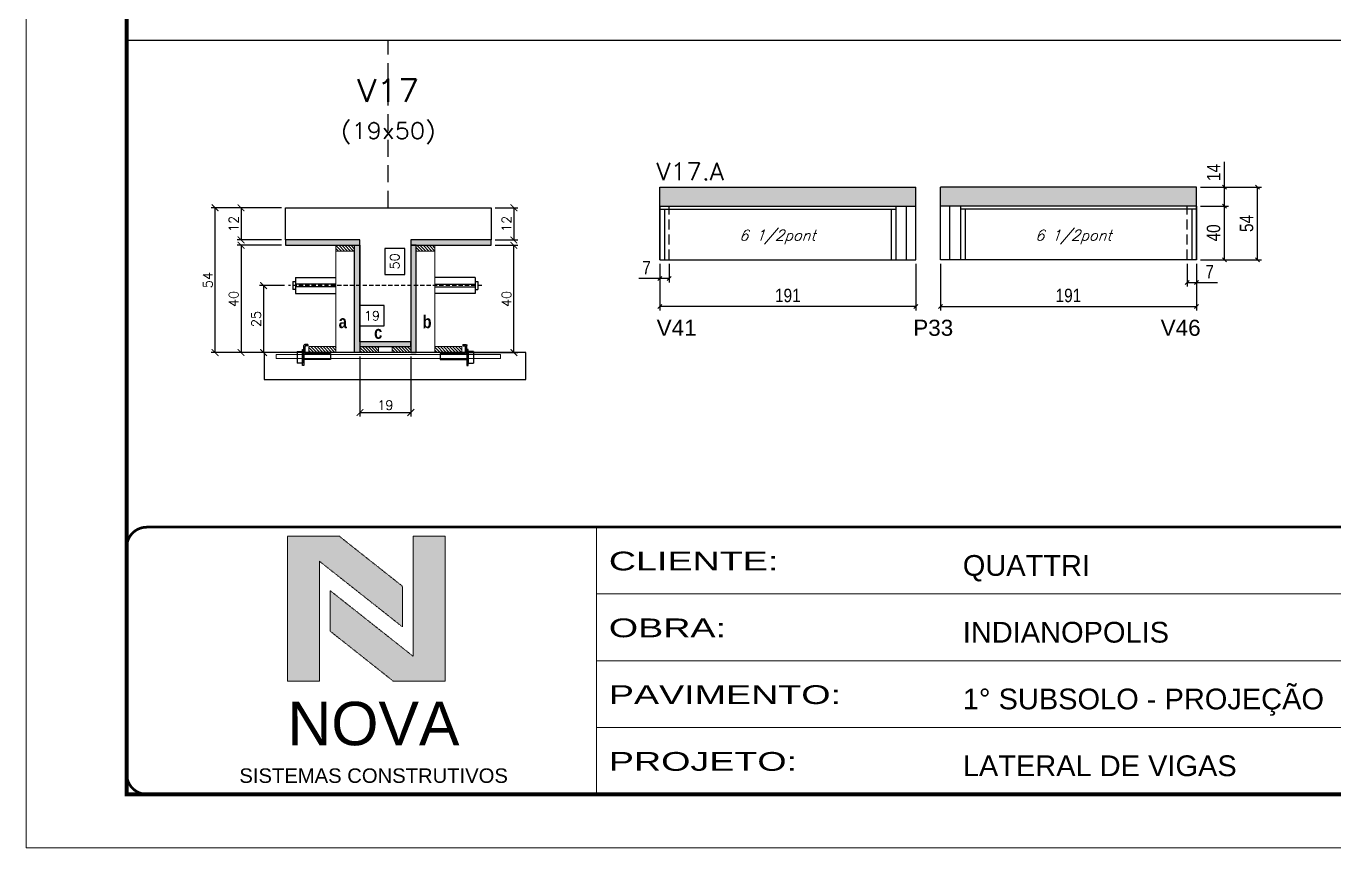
# Model space of a CAD drawing. Header units: millimetres. Extents: x 2921 to 9246, y 316 to 11751.
# Drawn here: x 2921 to 3897, y 4910 to 5523 of the extents above; entities that cross this region are included whole.
import ezdxf
from ezdxf.enums import TextEntityAlignment as Align

# ---------------------------------------------------------------- set-up
doc = ezdxf.new("R2010")
doc.units = ezdxf.units.MM
for name, pattern in [('CONTINUO', [0]), ('DASHED', [0.75, 0.5, -0.25]), ('HIDDEN', [9.525, 6.35, -3.175])]:
    doc.linetypes.add(name, pattern=pattern)
for name, color, linetype in [('1', 3, 'Continuous'), ('5', 5, 'Continuous'), ('8', 8, 'Continuous'), ('barrote', 251, 'Continuous'), ('COTA', 241, 'Continuous'), ('Cota Seção (2x)', 4, 'Continuous'), ('detalhes', 4, 'Continuous'), ('Hachura', 253, 'Continuous'), ('Painéis', 200, 'Continuous'), ('presilha', 1, 'Continuous'), ('SARR_2.2x7', 40, 'Continuous'), ('SARR_3.5x7', 81, 'Continuous'), ('TENSOR', 3, 'Continuous'), ('texto', 7, 'Continuous'), ('Texto de Titulo', 7, 'Continuous'), ('Texto Qtd Sarr', 242, 'Continuous')]:
    doc.layers.add(name, color=color, linetype=linetype)
for name, color, linetype, lineweight in [('CARIMBO-LEGENDA', 75, 'Continuous', 15), ('CONCRETO', 251, 'Continuous', 25), ('Folhas', 255, 'Continuous', 9), ('Madeira', 126, 'Continuous', 18), ('SARRAFO DE PRESSAO', 251, 'DASHED', 9), ('SCO-___-LAJ', 2, 'Continuous', 0), ('Texto Seção', 7, 'Continuous', 15)]:
    doc.layers.add(name, color=color, linetype=linetype, lineweight=lineweight)
doc.styles.add('arial', font='arial.ttf')
doc.styles.add('COTA TECNICA', font='techl___.ttf', dxfattribs={"height": 10})
doc.styles.add('REGUA-120', font='ROMANS.shx', dxfattribs={"height": 15})
doc.styles.add('Romans', font='romans.shx')
doc.styles.get("Standard").update_dxf_attribs({"font": 'arial.ttf'})
doc.styles.add('TECNICA', font='techb___.ttf', dxfattribs={"height": 10})
doc.styles.add('Tecnologia', font='')
doc.styles.get('Tecnologia').set_extended_font_data('Forgotten Futurist')
doc.dimstyles.new('Cota Seção (2x)', dxfattribs={"dimtxt": 7, "dimasz": 5, "dimexe": 3, "dimexo": 3, "dimgap": 2, "dimtad": 3, "dimdec": 1, "dimlfac": 0.5, "dimzin": 12, "dimdsep": 46, "dimtxsty": 'Romans', "dimblk": 'ARCHTICK', "dimcen": 0, "dimclrd": 4, "dimclre": 4, "dimclrt": 1, "dimadec": 1, "dimazin": 3, "dimtfac": 1, "dimtdec": 1, "dimtmove": 0, "dimatfit": 3, "dimldrblk": 'OBLIQUE', "dimfxl": 1, "dimtolj": 1, "dimtzin": 12, "dimarcsym": 0})
doc.dimstyles.new('Cota Seção interna', dxfattribs={"dimtxt": 7, "dimasz": 6, "dimexe": 0.18, "dimexo": 2, "dimgap": -4, "dimtad": 3, "dimdec": 1, "dimlfac": 0.5, "dimzin": 12, "dimdsep": 46, "dimtxsty": 'Romans', "dimblk": 'ARCHTICK', "dimcen": 0.09, "dimse1": 1, "dimse2": 1, "dimsd1": 1, "dimsd2": 1, "dimclrd": 180, "dimclre": 5, "dimclrt": 1, "dimadec": 0, "dimazin": 3, "dimtfac": 1, "dimtdec": 1, "dimtofl": 0, "dimtmove": 0, "dimatfit": 3, "dimldrblk": 'ARCHTICK', "dimfxl": 1, "dimtolj": 1, "dimtzin": 0, "dimarcsym": 0})
doc.dimstyles.new('PAINEL', dxfattribs={"dimtxt": 10, "dimasz": 3, "dimexe": 3, "dimexo": 3, "dimgap": 3, "dimtad": 1, "dimdec": 1, "dimzin": 12, "dimdsep": 46, "dimtxsty": 'COTA TECNICA', "dimblk1": 'OBLIQUE', "dimblk2": 'OBLIQUE', "dimsah": 1, "dimcen": 0.9, "dimclrd": 4, "dimclre": 4, "dimclrt": 240, "dimadec": 1, "dimazin": 3, "dimtfac": 1, "dimtdec": 1, "dimtmove": 0, "dimatfit": 3, "dimfxl": 1, "dimtolj": 1, "dimtzin": 12, "dimarcsym": 0})
pattern_1 = [(50, (1707.0917, -11152.8307), (5.4655401, -0.4781726), [0.5715, -6.2865]), (355, (1707.0917, -11152.8307), (-1.0573026, 5.7317054), [0.4572, -5.0292175]), (100.451445, (1707.547, -11152.8705), (4.4082374, 5.2535326), [0.4857003, -5.3427073]), (46.1842, (1707.092, -11151.3067), (8.1323712, -1.2612698), [0.85725, -9.42975]), (96.63556, (1707.769, -11151.412), (7.122124, 7.4227837), [0.7285507, -8.0140682]), (351.18415, (1707.092, -11151.307), (7.122124, 7.4227837), [0.685799, -7.543792]), (21, (1707.8537, -11151.6877), (4.5484317, -3.067956), [0.5715, -6.2865]), (326, (1707.8537, -11151.6877), (1.8540609, 5.525639), [0.4572, -5.0292]), (71.451445, (1708.2327, -11151.9433), (6.4024926, 2.457683), [0.4857003, -5.3426981]), (37.5, (1707.0917, -11152.8307), (0.0926581, 2.53665117), [0, -4.96824, 0, -5.1054, 0, -5.04825]), (7.5, (1707.0917, -11152.8307), (2.00458988, 3.00541724), [0, -2.91084, 0, -4.85394, 0, -1.92405]), (327.5, (1705.3924, -11152.8307), (4.06771786, -0.17186232), [0, -1.905, 0, -5.9436, 0, -7.8867]), (317.5, (1704.6304, -11152.8307), (4.44387544, 0.7627947), [0, -2.4765, 0, -3.94716, 0, -5.6007])]
pattern_2 = [(315, (26126.7079, -2949.9232), (1.12253202, 1.12253202), [])]

# ---------------------------------------------------------------- blocks, each defined once
blk = doc.blocks.new('A$C64660E27')
at = {"layer": 'COTA', "true_color": 0x1a1a1a}
h = blk.add_hatch(color=250, dxfattribs=at)
h.dxf.hatch_style = 1
h.paths.add_polyline_path([(185.4, -11.6), (142.4, -11.6), (142.4, -131.6), (168.8, -131.6), (168.8, -32.2), (237.7, -86.7), (237.7, -53)])
at = {"layer": 'COTA'}
h = blk.add_hatch(color=20, dxfattribs=at)
h.dxf.hatch_style = 1
h.paths.add_polyline_path([(273, -11.4), (246.6, -11.4), (246.6, -111.1), (177.7, -56.6), (177.7, -90.2), (230, -131.6), (273, -131.6)])
for p, q in [((142.4, -131.6), (142.4, -11.6)), ((142.4, -11.6), (185.4, -11.6)), ((185.4, -11.6), (237.7, -53)), ((273, -11.4), (246.6, -11.4)), ((246.6, -111.1), (246.6, -11.4)), ((273, -11.4), (273, -131.6)), ((168.8, -32.2), (237.7, -86.7)), ((168.8, -131.6), (168.8, -32.2)), ((237.7, -86.7), (237.7, -53)), ((246.6, -111.1), (177.7, -56.6)), ((177.7, -90.2), (177.7, -56.6)), ((230, -131.6), (177.7, -90.2)), ((142.4, -131.6), (168.8, -131.6)), ((273, -131.6), (230, -131.6))]:
    blk.add_line(p, q)
at = {"layer": 'CARIMBO-LEGENDA', "color": 7, "linetype": 'Continuous', "ltscale": 100, "style": 'arial'}
blk.add_text('NOVA', height=36, dxfattribs=at).set_placement((142.4, -184.8))
at = {"layer": 'CARIMBO-LEGENDA', "color": 7, "linetype": 'Continuous', "style": 'arial'}
blk.add_text('SISTEMAS CONSTRUTIVOS', height=12, dxfattribs=at).set_placement((102.5, -216))
blk = doc.blocks.new('9999999999')
at = {"color": 30, "linetype": 'CONTINUO'}
for p, q in [((98564.56, 34230.21), (98564.56, 34429.45)), ((98564.56, 34379.64), (99583.98, 34379.64)), ((98564.56, 34329.83), (99487.98, 34329.83)), ((98564.56, 34280.02), (99487.98, 34280.02))]:
    blk.add_line(p, q, dxfattribs=at)
at = {"color": 30, "linetype": 'CONTINUO', "const_width": 2}
blk.add_lwpolyline([(99583.98, 34230.21), (99583.98, 34414.45, 0.414214), (99568.98, 34429.45), (98228.98, 34429.45, 0.414214), (98213.98, 34414.45), (98213.98, 34245.21, 0.414214), (98228.98, 34230.21), (99583.98, 34230.21)], format="xyb", dxfattribs=at)
at = {"layer": 'Folhas'}
blk.add_lwpolyline([(98138.98, 34190.21), (99623.98, 34190.21), (99623.98, 35240.21), (98138.98, 35240.21)], close=True, dxfattribs=at)
at = {"layer": 'Folhas', "color": 30, "const_width": 3}
blk.add_lwpolyline([(98213.98, 34230.21), (99583.98, 34230.21), (99583.98, 35200.21), (98213.98, 35200.21)], close=True, dxfattribs=at)
at = {"xscale": 0.9, "yscale": 0.9, "zscale": 0.9}
blk.add_blockref('A$C64660E27', (98205.77, 34433.07), dxfattribs=at)
at = {"color": 7, "linetype": 'Continuous', "ltscale": 5, "style": 'arial'}
for s, height, p in [('QUATTRI', 15.483, (98837.68, 34393.13)), ('INDIANOPOLIS', 15.4829, (98837.68, 34343.32)), ('1° SUBSOLO - PROJEÇÃO', 15.4829, (98837.68, 34293.51)), ('LATERAL DE VIGAS', 15.4829, (98837.68, 34243.7))]:
    blk.add_text(s, height=height, dxfattribs=at).set_placement(p)
at = {"layer": 'Folhas', "color": 7, "style": 'Tecnologia', "width": 1.5}
for s, p in [('CLIENTE:', (98573.65, 34397.17)), ('OBRA:', (98573.65, 34347.31)), ('PAVIMENTO:', (98573.65, 34297.5)), ('PROJETO:', (98573.65, 34247.69))]:
    blk.add_text(s, height=14, dxfattribs=at).set_placement(p)
blk = doc.blocks.new('_Oblique')
at = {"layer": '1', "color": 0, "lineweight": -2}
blk.add_line((-0.5, -0.5), (0.5, 0.5), dxfattribs=at)
blk = doc.blocks.new('*D138')
at = {"layer": 'Defpoints', "color": 0, "transparency": 16777216}
for p in [(3393.81, 5349), (3584.81, 5349), (3393.81, 5314.18)]:
    blk.add_point(p, dxfattribs=at)
at = {"layer": 'Painéis', "color": 4, "lineweight": -2, "transparency": 16777216}
for p, q in [((3393.81, 5346), (3393.81, 5311.18)), ((3584.81, 5346), (3584.81, 5311.18)), ((3584.81, 5314.18), (3393.81, 5314.18))]:
    blk.add_line(p, q, dxfattribs=at)
at = {"layer": 'Painéis', "color": 4, "lineweight": -2, "transparency": 16777216, "xscale": 3, "yscale": 3, "zscale": 3, "rotation": 180}
blk.add_blockref('_Oblique', (3393.81, 5314.18), dxfattribs=at)
at = {"layer": 'Painéis', "color": 4, "lineweight": -2, "transparency": 16777216, "xscale": 3, "yscale": 3, "zscale": 3}
blk.add_blockref('_Oblique', (3584.81, 5314.18), dxfattribs=at)
at = {"layer": 'Painéis', "color": 240, "lineweight": 5, "transparency": 16777216, "insert": (3489.31, 5322.26), "char_height": 10, "attachment_point": 5, "style": 'COTA TECNICA'}
blk.add_mtext('\\A1;191', dxfattribs=at)
blk = doc.blocks.new('*D139')
at = {"layer": 'COTA', "color": 4, "lineweight": -2, "transparency": 16777216}
for p, q in [((3393.81, 5346), (3393.81, 5331.99)), ((3400.81, 5346), (3400.81, 5331.99)), ((3393.81, 5334.99), (3378.07, 5334.99)), ((3400.81, 5334.99), (3393.81, 5334.99))]:
    blk.add_line(p, q, dxfattribs=at)
at = {"layer": 'Defpoints', "color": 0, "transparency": 16777216}
for p in [(3393.81, 5349), (3400.81, 5349), (3400.81, 5334.99)]:
    blk.add_point(p, dxfattribs=at)
at = {"layer": 'COTA', "color": 4, "lineweight": -2, "transparency": 16777216, "xscale": 3, "yscale": 3, "zscale": 3, "rotation": 180}
blk.add_blockref('_Oblique', (3393.81, 5334.99), dxfattribs=at)
at = {"layer": 'COTA', "color": 4, "lineweight": -2, "transparency": 16777216, "xscale": 3, "yscale": 3, "zscale": 3}
blk.add_blockref('_Oblique', (3400.81, 5334.99), dxfattribs=at)
at = {"layer": 'COTA', "color": 240, "transparency": 16777216, "insert": (3383.94, 5343.07), "char_height": 10, "attachment_point": 5, "style": 'COTA TECNICA'}
blk.add_mtext('\\A1;7', dxfattribs=at)
blk = doc.blocks.new('*D140')
at = {"layer": 'Defpoints', "color": 0, "transparency": 16777216}
for p in [(3603.12, 5349), (3794.12, 5349), (3794.12, 5314.18)]:
    blk.add_point(p, dxfattribs=at)
at = {"layer": 'Painéis', "color": 4, "lineweight": -2, "transparency": 16777216}
for p, q in [((3603.12, 5346), (3603.12, 5311.18)), ((3794.12, 5346), (3794.12, 5311.18)), ((3603.12, 5314.18), (3794.12, 5314.18))]:
    blk.add_line(p, q, dxfattribs=at)
at = {"layer": 'Painéis', "color": 4, "lineweight": -2, "transparency": 16777216, "xscale": 3, "yscale": 3, "zscale": 3, "rotation": 180}
blk.add_blockref('_Oblique', (3603.12, 5314.18), dxfattribs=at)
at = {"layer": 'Painéis', "color": 4, "lineweight": -2, "transparency": 16777216, "xscale": 3, "yscale": 3, "zscale": 3}
blk.add_blockref('_Oblique', (3794.12, 5314.18), dxfattribs=at)
at = {"layer": 'Painéis', "color": 240, "lineweight": 5, "transparency": 16777216, "insert": (3698.62, 5322.26), "char_height": 10, "attachment_point": 5, "style": 'COTA TECNICA'}
blk.add_mtext('\\A1;191', dxfattribs=at)
blk = doc.blocks.new('*D141')
at = {"layer": 'COTA', "color": 4, "lineweight": -2, "transparency": 16777216}
for p, q in [((3787.12, 5346), (3787.12, 5328.99)), ((3794.12, 5346), (3794.12, 5328.99)), ((3787.12, 5331.99), (3794.12, 5331.99)), ((3794.12, 5331.99), (3809.86, 5331.99))]:
    blk.add_line(p, q, dxfattribs=at)
at = {"layer": 'Defpoints', "color": 0, "transparency": 16777216}
for p in [(3787.12, 5349), (3794.12, 5349), (3787.12, 5331.99)]:
    blk.add_point(p, dxfattribs=at)
at = {"layer": 'COTA', "color": 4, "lineweight": -2, "transparency": 16777216, "xscale": 3, "yscale": 3, "zscale": 3, "rotation": 180}
blk.add_blockref('_Oblique', (3787.12, 5331.99), dxfattribs=at)
at = {"layer": 'COTA', "color": 4, "lineweight": -2, "transparency": 16777216, "xscale": 3, "yscale": 3, "zscale": 3}
blk.add_blockref('_Oblique', (3794.12, 5331.99), dxfattribs=at)
at = {"layer": 'COTA', "color": 240, "transparency": 16777216, "insert": (3803.99, 5340.07), "char_height": 10, "attachment_point": 5, "style": 'COTA TECNICA'}
blk.add_mtext('\\A1;7', dxfattribs=at)
blk = doc.blocks.new('*D904')
at = {"layer": 'Defpoints', "color": 0, "transparency": 16777216}
for p in [(3794.12, 5403), (3839.64, 5403), (3794.12, 5349)]:
    blk.add_point(p, dxfattribs=at)
at = {"layer": 'Painéis', "color": 4, "lineweight": -2, "transparency": 16777216}
for p, q in [((3797.12, 5403), (3842.64, 5403)), ((3839.64, 5349), (3839.64, 5403)), ((3797.12, 5349), (3842.64, 5349))]:
    blk.add_line(p, q, dxfattribs=at)
at = {"layer": 'Painéis', "color": 4, "lineweight": -2, "transparency": 16777216, "xscale": 3, "yscale": 3, "zscale": 3}
for p, rotation in [((3839.64, 5403), 90), ((3839.64, 5349), 270)]:
    blk.add_blockref('_Oblique', p, dxfattribs=dict(at, rotation=rotation))
at = {"layer": 'Painéis', "color": 240, "lineweight": 5, "transparency": 16777216, "insert": (3831.53, 5376), "char_height": 10, "attachment_point": 5, "rotation": 90, "style": 'COTA TECNICA'}
blk.add_mtext('\\A1;54', dxfattribs=at)
blk = doc.blocks.new('*D905')
at = {"layer": 'Defpoints', "color": 0, "transparency": 16777216}
for p in [(3794.12, 5389), (3815.02, 5389), (3794.12, 5349)]:
    blk.add_point(p, dxfattribs=at)
at = {"layer": 'Painéis', "color": 4, "lineweight": -2, "transparency": 16777216}
for p, q in [((3797.12, 5389), (3818.02, 5389)), ((3815.02, 5349), (3815.02, 5389)), ((3797.12, 5349), (3818.02, 5349))]:
    blk.add_line(p, q, dxfattribs=at)
at = {"layer": 'Painéis', "color": 4, "lineweight": -2, "transparency": 16777216, "xscale": 3, "yscale": 3, "zscale": 3}
for p, rotation in [((3815.02, 5389), 90), ((3815.02, 5349), 270)]:
    blk.add_blockref('_Oblique', p, dxfattribs=dict(at, rotation=rotation))
at = {"layer": 'Painéis', "color": 240, "lineweight": 5, "transparency": 16777216, "insert": (3806.92, 5369), "char_height": 10, "attachment_point": 5, "rotation": 90, "style": 'COTA TECNICA'}
blk.add_mtext('\\A1;40', dxfattribs=at)
blk = doc.blocks.new('*D906')
at = {"layer": 'Defpoints', "color": 0, "transparency": 16777216}
for p in [(3794.12, 5403), (3815.02, 5403), (3794.12, 5389)]:
    blk.add_point(p, dxfattribs=at)
at = {"layer": 'Painéis', "color": 4, "lineweight": -2, "transparency": 16777216}
for p, q in [((3815.02, 5403), (3815.02, 5422.11)), ((3797.12, 5403), (3818.02, 5403)), ((3815.02, 5389), (3815.02, 5403)), ((3797.12, 5389), (3818.02, 5389))]:
    blk.add_line(p, q, dxfattribs=at)
at = {"layer": 'Painéis', "color": 4, "lineweight": -2, "transparency": 16777216, "xscale": 3, "yscale": 3, "zscale": 3}
for p, rotation in [((3815.02, 5403), 90), ((3815.02, 5389), 270)]:
    blk.add_blockref('_Oblique', p, dxfattribs=dict(at, rotation=rotation))
at = {"layer": 'Painéis', "color": 240, "lineweight": 5, "transparency": 16777216, "insert": (3806.95, 5414.06), "char_height": 10, "attachment_point": 5, "rotation": 90, "style": 'COTA TECNICA'}
blk.add_mtext('\\A1;14', dxfattribs=at)
blk = doc.blocks.new('titulo1')
at = {"layer": 'Defpoints', "color": 252, "linetype": 'HIDDEN', "ltscale": 2}
blk.add_line((0, 0), (0, 125), dxfattribs=at)
at = {"layer": 'Defpoints', "style": 'Romans', "oblique": 15}
blk.add_attdef('FOLHA', text='', height=10, dxfattribs=at).set_placement((0, 15.58), align=Align.MIDDLE_CENTER)
at = {"layer": 'Texto Qtd Sarr', "color": 3, "style": 'Romans', "oblique": 15}
for tag, height, p in [('TITULO', 17, (0, 71.45)), ('SEÇÃO', 12, (0, 41.55))]:
    blk.add_attdef(tag, text='', height=height, dxfattribs=at).set_placement(p, align=Align.MIDDLE_CENTER)
blk = doc.blocks.new('_ArchTick')
at = {"color": 0, "linetype": 'ByBlock', "const_width": 0.15}
blk.add_lwpolyline([(-0.5, -0.5), (0.5, 0.5)], dxfattribs=at)
blk = doc.blocks.new('*D142')
at = {"layer": 'COTA', "color": 4, "lineweight": -2, "transparency": 16777216}
for p, q in [((3271.09, 5387.72), (3287.96, 5387.72)), ((3284.96, 5387.72), (3284.96, 5363.72)), ((3271.09, 5363.72), (3287.96, 5363.72))]:
    blk.add_line(p, q, dxfattribs=at)
at = {"layer": 'Defpoints', "color": 0, "transparency": 16777216}
for p in [(3268.09, 5387.72), (3268.09, 5363.72), (3284.96, 5363.72)]:
    blk.add_point(p, dxfattribs=at)
at = {"layer": 'COTA', "color": 4, "lineweight": -2, "transparency": 16777216, "xscale": 5, "yscale": 5, "zscale": 5}
for p, rotation in [((3284.96, 5387.72), 90), ((3284.96, 5363.72), 270)]:
    blk.add_blockref('_ArchTick', p, dxfattribs=dict(at, rotation=rotation))
at = {"layer": 'COTA', "color": 1, "transparency": 16777216, "insert": (3279.46, 5375.72), "char_height": 7, "attachment_point": 5, "rotation": 90, "style": 'Romans'}
blk.add_mtext('\\A1;12', dxfattribs=at)
blk = doc.blocks.new('*D143')
at = {"layer": 'COTA', "color": 4, "lineweight": -2, "transparency": 16777216}
for p, q in [((3111.49, 5387.72), (3059.11, 5387.72)), ((3062.11, 5279.72), (3062.11, 5387.72)), ((3133.49, 5279.72), (3059.11, 5279.72))]:
    blk.add_line(p, q, dxfattribs=at)
at = {"layer": 'Defpoints', "color": 0, "transparency": 16777216}
for p in [(3062.11, 5387.72), (3114.49, 5387.72), (3136.49, 5279.72)]:
    blk.add_point(p, dxfattribs=at)
at = {"layer": 'COTA', "color": 4, "lineweight": -2, "transparency": 16777216, "xscale": 5, "yscale": 5, "zscale": 5}
for p, rotation in [((3062.11, 5387.72), 90), ((3062.11, 5279.72), 270)]:
    blk.add_blockref('_ArchTick', p, dxfattribs=dict(at, rotation=rotation))
at = {"layer": 'COTA', "color": 1, "transparency": 16777216, "insert": (3056.61, 5333.72), "char_height": 7, "attachment_point": 5, "rotation": 90, "style": 'Romans'}
blk.add_mtext('\\A1;54', dxfattribs=at)
blk = doc.blocks.new('*D144')
at = {"layer": 'COTA', "color": 4, "lineweight": -2, "transparency": 16777216}
for p, q in [((3271.09, 5359.72), (3287.96, 5359.72)), ((3284.96, 5279.72), (3284.96, 5359.72)), ((3244.69, 5279.72), (3287.96, 5279.72))]:
    blk.add_line(p, q, dxfattribs=at)
at = {"layer": 'Defpoints', "color": 0, "transparency": 16777216}
for p in [(3268.09, 5359.72), (3284.96, 5359.72), (3241.69, 5279.72)]:
    blk.add_point(p, dxfattribs=at)
at = {"layer": 'COTA', "color": 4, "lineweight": -2, "transparency": 16777216, "xscale": 5, "yscale": 5, "zscale": 5}
for p, rotation in [((3284.96, 5359.72), 90), ((3284.96, 5279.72), 270)]:
    blk.add_blockref('_ArchTick', p, dxfattribs=dict(at, rotation=rotation))
at = {"layer": 'COTA', "color": 1, "transparency": 16777216, "insert": (3279.46, 5319.72), "char_height": 7, "attachment_point": 5, "rotation": 90, "style": 'Romans'}
blk.add_mtext('\\A1;40', dxfattribs=at)
blk = doc.blocks.new('*D145')
at = {"layer": 'Cota Seção (2x)', "color": 180, "lineweight": -2, "transparency": 16777216}
for p, q in [((3203.59, 5357.39), (3188.59, 5357.39)), ((3188.59, 5357.39), (3188.59, 5338.05)), ((3203.59, 5338.05), (3203.59, 5357.39)), ((3188.59, 5338.05), (3203.59, 5338.05))]:
    blk.add_line(p, q, dxfattribs=at)
at = {"layer": 'Defpoints', "color": 0, "transparency": 16777216}
for p in [(3207.59, 5387.72), (3219.09, 5387.72), (3219.09, 5287.72)]:
    blk.add_point(p, dxfattribs=at)
at = {"layer": 'Cota Seção (2x)', "color": 1, "transparency": 16777216, "insert": (3196.09, 5347.72), "char_height": 7, "attachment_point": 5, "rotation": 90, "style": 'Romans'}
blk.add_mtext('\\A1;50', dxfattribs=at)
blk = doc.blocks.new('*D146')
at = {"layer": 'COTA', "color": 4, "lineweight": -2, "transparency": 16777216}
for p, q in [((3111.49, 5387.72), (3078.43, 5387.72)), ((3081.43, 5387.72), (3081.43, 5363.72)), ((3111.49, 5363.72), (3078.43, 5363.72))]:
    blk.add_line(p, q, dxfattribs=at)
at = {"layer": 'Defpoints', "color": 0, "transparency": 16777216}
for p in [(3114.49, 5387.72), (3081.43, 5363.72), (3114.49, 5363.72)]:
    blk.add_point(p, dxfattribs=at)
at = {"layer": 'COTA', "color": 4, "lineweight": -2, "transparency": 16777216, "xscale": 5, "yscale": 5, "zscale": 5}
for p, rotation in [((3081.43, 5387.72), 90), ((3081.43, 5363.72), 270)]:
    blk.add_blockref('_ArchTick', p, dxfattribs=dict(at, rotation=rotation))
at = {"layer": 'COTA', "color": 1, "transparency": 16777216, "insert": (3075.93, 5375.72), "char_height": 7, "attachment_point": 5, "rotation": 90, "style": 'Romans'}
blk.add_mtext('\\A1;12', dxfattribs=at)
blk = doc.blocks.new('*D147')
at = {"layer": 'COTA', "color": 4, "lineweight": -2, "transparency": 16777216}
for p, q in [((3111.49, 5359.72), (3078.43, 5359.72)), ((3081.43, 5359.72), (3081.43, 5279.72)), ((3133.49, 5279.72), (3078.43, 5279.72))]:
    blk.add_line(p, q, dxfattribs=at)
at = {"layer": 'Defpoints', "color": 0, "transparency": 16777216}
for p in [(3114.49, 5359.72), (3081.43, 5279.72), (3136.49, 5279.72)]:
    blk.add_point(p, dxfattribs=at)
at = {"layer": 'COTA', "color": 4, "lineweight": -2, "transparency": 16777216, "xscale": 5, "yscale": 5, "zscale": 5}
for p, rotation in [((3081.43, 5359.72), 90), ((3081.43, 5279.72), 270)]:
    blk.add_blockref('_ArchTick', p, dxfattribs=dict(at, rotation=rotation))
at = {"layer": 'COTA', "color": 1, "transparency": 16777216, "insert": (3075.93, 5319.72), "char_height": 7, "attachment_point": 5, "rotation": 90, "style": 'Romans'}
blk.add_mtext('\\A1;40', dxfattribs=at)
blk = doc.blocks.new('PRESILHA METÁLICA 1')
at = {"layer": 'presilha'}
for p, q in [((6, 15.5), (7.5, 15.5)), ((6, -2.5), (6, 15.5)), ((7.5, 10.6), (7.5, 19.9)), ((7.5, 15.5), (7.5, -2.5)), ((12, 21), (8.6, 21)), ((9, 11.6), (9, 18.9)), ((12, 19.5), (9.6, 19.5)), ((12, 21), (12, 19.5)), ((0, 13), (6, 13)), ((0, 13), (0, 0)), ((6, 0), (0, 0)), ((6, 13), (6, 0)), ((37.5, 4.1), (7.5, 4.1)), ((37.5, 11), (9.6, 11)), ((37.5, 11), (37.5, 4.1)), ((7.5, -2.5), (6, -2.5))]:
    blk.add_line(p, q, dxfattribs=at)
for centre, radius, start, end in [((8.6, 19.9), 1.14, 90, 180), ((9.6, 18.9), 0.57, 90, 180), ((9.6, 11.6), 0.57, 180, 270)]:
    blk.add_arc(centre, radius, start, end, dxfattribs=at)
blk = doc.blocks.new('*D148')
at = {"layer": 'COTA', "color": 4, "lineweight": -2, "transparency": 16777216}
for p, q in [((3170.09, 5276.72), (3170.09, 5231.99)), ((3208.09, 5276.72), (3208.09, 5231.99)), ((3170.09, 5234.99), (3208.09, 5234.99))]:
    blk.add_line(p, q, dxfattribs=at)
at = {"layer": 'Defpoints', "color": 0, "transparency": 16777216}
for p in [(3170.09, 5279.72), (3208.09, 5279.72), (3208.09, 5234.99)]:
    blk.add_point(p, dxfattribs=at)
at = {"layer": 'COTA', "color": 4, "lineweight": -2, "transparency": 16777216, "xscale": 5, "yscale": 5, "zscale": 5, "rotation": 180}
blk.add_blockref('_ArchTick', (3170.09, 5234.99), dxfattribs=at)
at = {"layer": 'COTA', "color": 4, "lineweight": -2, "transparency": 16777216, "xscale": 5, "yscale": 5, "zscale": 5}
blk.add_blockref('_ArchTick', (3208.09, 5234.99), dxfattribs=at)
at = {"layer": 'COTA', "color": 1, "transparency": 16777216, "insert": (3189.09, 5240.49), "char_height": 7, "attachment_point": 5, "style": 'Romans'}
blk.add_mtext('\\A1;19', dxfattribs=at)
blk = doc.blocks.new('*D907')
at = {"layer": 'COTA', "color": 4, "lineweight": -2, "transparency": 16777216}
for p, q in [((3113.78, 5329.69), (3095.23, 5329.69)), ((3098.23, 5329.69), (3098.23, 5279.72)), ((3113.78, 5279.72), (3095.23, 5279.72))]:
    blk.add_line(p, q, dxfattribs=at)
at = {"layer": 'Defpoints', "color": 0, "transparency": 16777216}
for p in [(3116.78, 5329.69), (3098.23, 5279.72), (3116.78, 5279.72)]:
    blk.add_point(p, dxfattribs=at)
at = {"layer": 'COTA', "color": 4, "lineweight": -2, "transparency": 16777216, "xscale": 5, "yscale": 5, "zscale": 5}
for p, rotation in [((3098.23, 5329.69), 90), ((3098.23, 5279.72), 270)]:
    blk.add_blockref('_ArchTick', p, dxfattribs=dict(at, rotation=rotation))
at = {"layer": 'COTA', "color": 1, "transparency": 16777216, "insert": (3092.73, 5304.71), "char_height": 7, "attachment_point": 5, "rotation": 90, "style": 'Romans'}
blk.add_mtext('\\A1;25', dxfattribs=at)
blk = doc.blocks.new('*D149')
at = {"layer": 'Cota Seção (2x)', "color": 180, "lineweight": -2, "transparency": 16777216}
for p, q in [((3188.09, 5314.72), (3170.09, 5314.72)), ((3170.09, 5314.72), (3170.09, 5299.72)), ((3188.09, 5299.72), (3188.09, 5314.72)), ((3170.09, 5299.72), (3188.09, 5299.72))]:
    blk.add_line(p, q, dxfattribs=at)
at = {"layer": 'Defpoints', "color": 0, "transparency": 16777216}
for p in [(3208.09, 5295.72), (3170.09, 5279.72), (3208.09, 5279.72)]:
    blk.add_point(p, dxfattribs=at)
at = {"layer": 'Cota Seção (2x)', "color": 1, "transparency": 16777216, "insert": (3179.09, 5307.22), "char_height": 7, "attachment_point": 5, "style": 'Romans'}
blk.add_mtext('\\A1;19', dxfattribs=at)

msp = doc.modelspace()

# ---------------------------------------------------------------- hatches: boundary and pattern name
at = {"layer": 'COTA', "linetype": 'ByBlock'}
h = msp.add_hatch(dxfattribs=at)
h.set_pattern_fill('AR-CONC', color=256, scale=0.03)
h.set_pattern_definition(pattern_1)
h.paths.add_polyline_path([(3584.81, 5389), (3584.81, 5403), (3393.81, 5403), (3393.81, 5389)])
h = msp.add_hatch(dxfattribs=at)
h.set_pattern_fill('AR-CONC', color=256, scale=0.03)
h.set_pattern_definition(pattern_1)
h.paths.add_polyline_path([(3603.12, 5389), (3603.12, 5403), (3794.12, 5403), (3794.12, 5389)])
at = {"layer": 'Hachura'}
h = msp.add_hatch(color=256, dxfattribs=at)
h.dxf.hatch_style = 1
h.paths.add_polyline_path([(3170.09, 5359.72), (3170.09, 5363.72), (3114.49, 5363.72), (3114.49, 5359.72)])
h = msp.add_hatch(dxfattribs=at)
h.set_pattern_fill('ANSI31', color=256, scale=0.5, angle=270, style=0)
h.set_pattern_definition([(315, (26126.7079, -2947.9232), (1.12253202, 1.12253202), [])])
h.paths.add_polyline_path([(3166.09, 5355.32), (3166.09, 5359.72), (3152.09, 5359.72), (3152.09, 5355.32)])
h = msp.add_hatch(color=256, dxfattribs=at)
h.dxf.hatch_style = 1
h.paths.add_polyline_path([(3170.09, 5363.72), (3166.09, 5363.72), (3166.09, 5279.72), (3170.09, 5279.72)])
h = msp.add_hatch(color=256, dxfattribs=at)
h.dxf.hatch_style = 1
h.paths.add_polyline_path([(3212.09, 5363.72), (3208.09, 5363.72), (3208.09, 5279.72), (3212.09, 5279.72)])
h = msp.add_hatch(color=256, dxfattribs=at)
h.dxf.hatch_style = 1
h.paths.add_polyline_path([(3268.09, 5359.72), (3268.09, 5363.72), (3208.09, 5363.72), (3208.09, 5359.72)])
h = msp.add_hatch(dxfattribs=at)
h.set_pattern_fill('ANSI31', color=256, scale=0.5, angle=270, style=0)
h.set_pattern_definition([(315, (26126.7079, -2947.9232), (1.12253202, 1.12253202), [])])
h.paths.add_polyline_path([(3212.09, 5355.32), (3212.09, 5359.72), (3226.09, 5359.72), (3226.09, 5355.32)])
h = msp.add_hatch(color=256, dxfattribs=at)
h.dxf.hatch_style = 1
h.paths.add_polyline_path([(3208.09, 5284.12), (3208.09, 5287.72), (3170.09, 5287.72), (3170.09, 5284.12)])
h = msp.add_hatch(dxfattribs=at)
h.set_pattern_fill('ANSI31', color=256, scale=0.5, angle=270, style=0)
h.set_pattern_definition([(315, (26126.7079, -2949.9232), (1.12253202, 1.12253202), [])])
h.paths.add_polyline_path([(3132.09, 5279.72), (3132.09, 5284.12), (3152.09, 5284.12), (3152.09, 5279.72)])
h = msp.add_hatch(dxfattribs=at)
h.set_pattern_fill('ANSI31', color=256, scale=0.5, angle=270, style=0)
h.set_pattern_definition(pattern_2)
h.paths.add_polyline_path([(3170.09, 5279.72), (3170.09, 5284.12), (3184.09, 5284.12), (3184.09, 5279.72)])
h = msp.add_hatch(dxfattribs=at)
h.set_pattern_fill('ANSI31', color=256, scale=0.5, angle=270, style=0)
h.set_pattern_definition(pattern_2)
h.paths.add_polyline_path([(3208.09, 5279.72), (3208.09, 5284.12), (3194.09, 5284.12), (3194.09, 5279.72)])
h = msp.add_hatch(dxfattribs=at)
h.set_pattern_fill('ANSI31', color=256, scale=0.5, angle=270, style=0)
h.set_pattern_definition(pattern_2)
h.paths.add_polyline_path([(3246.09, 5279.72), (3246.09, 5284.12), (3226.09, 5284.12), (3226.09, 5279.72)])

# ---------------------------------------------------------------- linework, layer by layer
at = {"ltscale": 3}
for p, q in [((3120.09, 5332.69), (3120.09, 5326.69)), ((3120.09, 5332.69), (3122.09, 5332.69)), ((3122.09, 5326.69), (3120.09, 5326.69)), ((3122.09, 5335.69), (3122.09, 5323.69)), ((3122.09, 5335.69), (3152.09, 5335.69)), ((3152.09, 5330.69), (3122.09, 5330.69)), ((3152.09, 5328.69), (3122.09, 5328.69)), ((3256.09, 5335.69), (3226.09, 5335.69)), ((3226.09, 5330.69), (3256.09, 5330.69)), ((3226.09, 5328.69), (3256.09, 5328.69)), ((3256.09, 5335.69), (3256.09, 5323.69)), ((3256.09, 5332.69), (3258.09, 5332.69)), ((3256.09, 5326.69), (3258.09, 5326.69)), ((3258.09, 5332.69), (3258.09, 5326.69)), ((3122.09, 5323.69), (3152.09, 5323.69)), ((3256.09, 5323.69), (3226.09, 5323.69))]:
    msp.add_line(p, q, dxfattribs=at)
at = {"layer": '8', "linetype": 'ByBlock'}
msp.add_line((2996.13, 5512.72), (4366.13, 5512.72), dxfattribs=at)
at = {"layer": 'barrote'}
msp.add_lwpolyline([(3098.63, 5259.72), (3293.82, 5259.72), (3293.82, 5279.72), (3098.63, 5279.72)], close=True, dxfattribs=at)
at = {"layer": 'CONCRETO'}
msp.add_lwpolyline([(3114.49, 5363.72), (3114.49, 5387.72), (3268.09, 5387.72), (3268.09, 5363.72), (3208.09, 5363.72), (3208.09, 5287.72), (3170.09, 5287.72), (3170.09, 5363.72)], close=True, dxfattribs=at)
at = {"layer": 'COTA', "linetype": 'ByBlock'}
for p, q in [((3393.81, 5403), (3584.81, 5403)), ((3393.81, 5389), (3393.81, 5403)), ((3584.81, 5389), (3584.81, 5403)), ((3794.12, 5403), (3603.12, 5403)), ((3603.12, 5389), (3603.12, 5403)), ((3794.12, 5389), (3794.12, 5403))]:
    msp.add_line(p, q, dxfattribs=at)
at = {"layer": 'Madeira'}
for points in [[(3166.09, 5355.32), (3166.09, 5359.72), (3152.09, 5359.72), (3152.09, 5355.32)], [(3166.09, 5359.72), (3152.09, 5359.72), (3152.09, 5279.72), (3166.09, 5279.72)], [(3212.09, 5355.32), (3212.09, 5359.72), (3226.09, 5359.72), (3226.09, 5355.32)], [(3212.09, 5359.72), (3226.09, 5359.72), (3226.09, 5279.72), (3212.09, 5279.72)], [(3132.09, 5279.72), (3132.09, 5284.12), (3152.09, 5284.12), (3152.09, 5279.72)], [(3170.09, 5279.72), (3170.09, 5284.12), (3184.09, 5284.12), (3184.09, 5279.72)], [(3208.09, 5279.72), (3208.09, 5284.12), (3194.09, 5284.12), (3194.09, 5279.72)], [(3246.09, 5279.72), (3246.09, 5284.12), (3226.09, 5284.12), (3226.09, 5279.72)]]:
    msp.add_lwpolyline(points, close=True, dxfattribs=at)
at = {"layer": 'Painéis', "linetype": 'ByBlock'}
for p, q in [((3393.81, 5389), (3584.81, 5389)), ((3393.81, 5349), (3393.81, 5389)), ((3794.12, 5389), (3603.12, 5389)), ((3794.12, 5349), (3794.12, 5389)), ((3393.81, 5349), (3584.81, 5349)), ((3794.12, 5349), (3603.12, 5349))]:
    msp.add_line(p, q, dxfattribs=at)
at = {"layer": 'Painéis'}
for p, q in [((3584.81, 5349), (3584.81, 5389)), ((3603.12, 5349), (3603.12, 5389))]:
    msp.add_line(p, q, dxfattribs=at)
for points in [[(3170.09, 5359.72), (3170.09, 5363.72), (3114.49, 5363.72), (3114.49, 5359.72)], [(3166.09, 5359.72), (3170.09, 5359.72), (3170.09, 5279.72), (3166.09, 5279.72)], [(3268.09, 5359.72), (3268.09, 5363.72), (3208.09, 5363.72), (3208.09, 5359.72)], [(3212.09, 5359.72), (3208.09, 5359.72), (3208.09, 5279.72), (3212.09, 5279.72)], [(3208.09, 5284.12), (3208.09, 5287.72), (3170.09, 5287.72), (3170.09, 5284.12)]]:
    msp.add_lwpolyline(points, close=True, dxfattribs=at)
at = {"layer": 'SARR_2.2x7', "linetype": 'Continuous'}
for p, q in [((3393.81, 5386.8), (3569.81, 5386.8)), ((3577.81, 5349), (3577.81, 5389)), ((3610.12, 5349), (3610.12, 5389)), ((3794.12, 5386.8), (3618.12, 5386.8))]:
    msp.add_line(p, q, dxfattribs=at)
at = {"layer": 'SARR_2.2x7', "linetype": 'DASHED', "ltscale": 15}
for p, q in [((3400.81, 5349), (3400.81, 5389)), ((3787.12, 5349), (3787.12, 5389))]:
    msp.add_line(p, q, dxfattribs=at)
at = {"layer": 'SARR_3.5x7'}
for p, q in [((3393.81, 5389), (3393.81, 5349)), ((3397.31, 5386.8), (3397.31, 5349)), ((3566.31, 5386.8), (3566.31, 5349)), ((3569.81, 5389), (3569.81, 5349)), ((3618.12, 5389), (3618.12, 5349)), ((3621.62, 5386.8), (3621.62, 5349)), ((3790.62, 5386.8), (3790.62, 5349)), ((3794.12, 5389), (3794.12, 5349)), ((3393.81, 5349), (3397.31, 5349)), ((3794.12, 5349), (3790.62, 5349))]:
    msp.add_line(p, q, dxfattribs=at)
at = {"layer": 'SCO-___-LAJ', "color": 1}
msp.add_lwpolyline([(3107.63, 5278.39), (3274.94, 5278.39), (3274.94, 5275.19), (3107.63, 5275.19)], close=True, dxfattribs=at)
at = {"layer": 'TENSOR', "linetype": 'HIDDEN', "ltscale": 0.5}
msp.add_line((3261.09, 5329.69), (3116.78, 5329.69), dxfattribs=at)

# ---------------------------------------------------------------- block references
at = {"layer": 'presilha', "yscale": 0.6666666666666666, "zscale": 0.6666666666666666}
for p, xscale in [((3123.22, 5271.75), 0.6666666666666666), ((3254.96, 5271.75), -0.6666666666666666)]:
    msp.add_blockref('PRESILHA METÁLICA 1', p, dxfattribs=dict(at, xscale=xscale))
at = {"layer": 'SARRAFO DE PRESSAO', "color": 6, "linetype": 'ByBlock'}
msp.add_blockref('9999999999', (-95217.85, -29279.98), dxfattribs=at)
at = {"layer": 'Texto Seção'}
ref = msp.add_blockref('titulo1', (3191.29, 5387.72), dxfattribs=at)
ref.add_attrib('TITULO', 'V17', dxfattribs={"layer": 'Texto de Titulo', "color": 7, "height": 17, "style": 'Romans', "width": 1.1}).set_placement((3191.29, 5475.22), align=Align.MIDDLE_CENTER)
ref.add_attrib('SEÇÃO', '(19x50)', dxfattribs={"layer": 'Texto de Titulo', "color": 7, "height": 12, "style": 'Romans', "width": 1.1}).set_placement((3191.29, 5445.22), align=Align.MIDDLE_CENTER)

# ---------------------------------------------------------------- texts
at = {"layer": '5', "linetype": 'Continuous'}
for s, rotation, p in [('V41', 0.00004, (3391.47, 5292.21)), ('P33', 0.00004, (3582.87, 5292.21)), ('V46', 359.99996, (3767.44, 5292.21))]:
    msp.add_text(s, height=12, rotation=rotation, dxfattribs=at).set_placement(p)
at = {"layer": 'detalhes', "style": 'TECNICA'}
for s, p in [('b', (3216.8, 5297.91)), ('a', (3154.26, 5297.92)), ('c', (3180.69, 5289.96))]:
    msp.add_text(s, height=9.6, dxfattribs=at).set_placement(p)
at = {"layer": 'texto', "color": 2, "char_height": 8, "attachment_point": 5, "style": 'Romans'}
for insert in [(3481.58, 5365.91), (3702.35, 5365.91)]:
    msp.add_mtext('{\\Q19;\\C256;6 1/2pont}', dxfattribs=dict(at, insert=insert))
at = {"layer": 'Texto Seção', "style": 'REGUA-120', "width": 1.05}
msp.add_text('V17.A', height=13, dxfattribs=at).set_placement((3391.35, 5408.31))

# ---------------------------------------------------------------- dimensions: what is measured, and where the dimension line sits
at = {"layer": 'COTA'}
for base, p1, p2, picture, middle in [((3062.11, 5387.72), (3136.49, 5279.72), (3114.49, 5387.72), '*D143', (3056.61, 5333.72)), ((3081.43, 5363.72), (3114.49, 5387.72), (3114.49, 5363.72), '*D146', (3075.93, 5375.72)), ((3284.96, 5363.72), (3268.09, 5387.72), (3268.09, 5363.72), '*D142', (3279.46, 5375.72)), ((3081.43, 5279.72), (3114.49, 5359.72), (3136.49, 5279.72), '*D147', (3075.93, 5319.72)), ((3284.96, 5359.72), (3241.69, 5279.72), (3268.09, 5359.72), '*D144', (3279.46, 5319.72)), ((3098.23, 5279.72), (3116.78, 5329.69), (3116.78, 5279.72), '*D907', (3092.73, 5304.71))]:
    dim = msp.add_linear_dim(base=base, p1=p1, p2=p2, angle=90, dimstyle='Cota Seção (2x)', dxfattribs=at)
    dim.commit()
    dim.dimension.update_dxf_attribs({"geometry": picture, "text_midpoint": middle})
dim = msp.add_linear_dim(base=(3400.81, 5334.99), p1=(3393.81, 5349), p2=(3400.81, 5349), dimstyle='PAINEL', dxfattribs=at)
dim.commit()
dim.dimension.update_dxf_attribs({"geometry": '*D139', "text_midpoint": (3383.94, 5334.99), "dimtype": 160})
dim = msp.add_linear_dim(base=(3787.12, 5331.99), p1=(3794.12, 5349), p2=(3787.12, 5349), angle=180, dimstyle='PAINEL', dxfattribs=at)
dim.commit()
dim.dimension.update_dxf_attribs({"geometry": '*D141', "text_midpoint": (3803.99, 5331.99), "dimtype": 160})
dim = msp.add_linear_dim(base=(3208.09, 5234.99), p1=(3170.09, 5279.72), p2=(3208.09, 5279.72), dimstyle='Cota Seção (2x)', dxfattribs=at)
dim.commit()
dim.dimension.update_dxf_attribs({"geometry": '*D148', "text_midpoint": (3189.09, 5240.49)})
at = {"layer": 'Cota Seção (2x)'}
dim = msp.add_linear_dim(base=(3207.59, 5387.72), p1=(3219.09, 5287.72), p2=(3219.09, 5387.72), angle=90, dimstyle='Cota Seção interna', dxfattribs=at)
dim.commit()
dim.dimension.update_dxf_attribs({"geometry": '*D145', "text_midpoint": (3207.59, 5347.72), "dimtype": 160})
dim = msp.add_linear_dim(base=(3208.09, 5295.72), p1=(3170.09, 5279.72), p2=(3208.09, 5279.72), dimstyle='Cota Seção interna', dxfattribs=at)
dim.commit()
dim.dimension.update_dxf_attribs({"geometry": '*D149', "text_midpoint": (3179.09, 5295.72), "dimtype": 160})
at = {"layer": 'Painéis', "lineweight": 5}
for base, p1, p2, angle, picture, middle in [((3815.02, 5403), (3794.12, 5389), (3794.12, 5403), 90, '*D906', (3806.95, 5414.06)), ((3839.64, 5403), (3794.12, 5349), (3794.12, 5403), 90, '*D904', (3831.53, 5376)), ((3815.02, 5389), (3794.12, 5349), (3794.12, 5389), 90, '*D905', (3806.92, 5369)), ((3393.81, 5314.18), (3584.81, 5349), (3393.81, 5349), 180, '*D138', (3489.31, 5322.26))]:
    dim = msp.add_linear_dim(base=base, p1=p1, p2=p2, angle=angle, dimstyle='PAINEL', dxfattribs=at)
    dim.commit()
    dim.dimension.update_dxf_attribs({"geometry": picture, "text_midpoint": middle})
dim = msp.add_linear_dim(base=(3794.12, 5314.18), p1=(3603.12, 5349), p2=(3794.12, 5349), dimstyle='PAINEL', dxfattribs=at)
dim.commit()
dim.dimension.update_dxf_attribs({"geometry": '*D140', "text_midpoint": (3698.62, 5322.26)})

doc.saveas('drawing.dxf')
